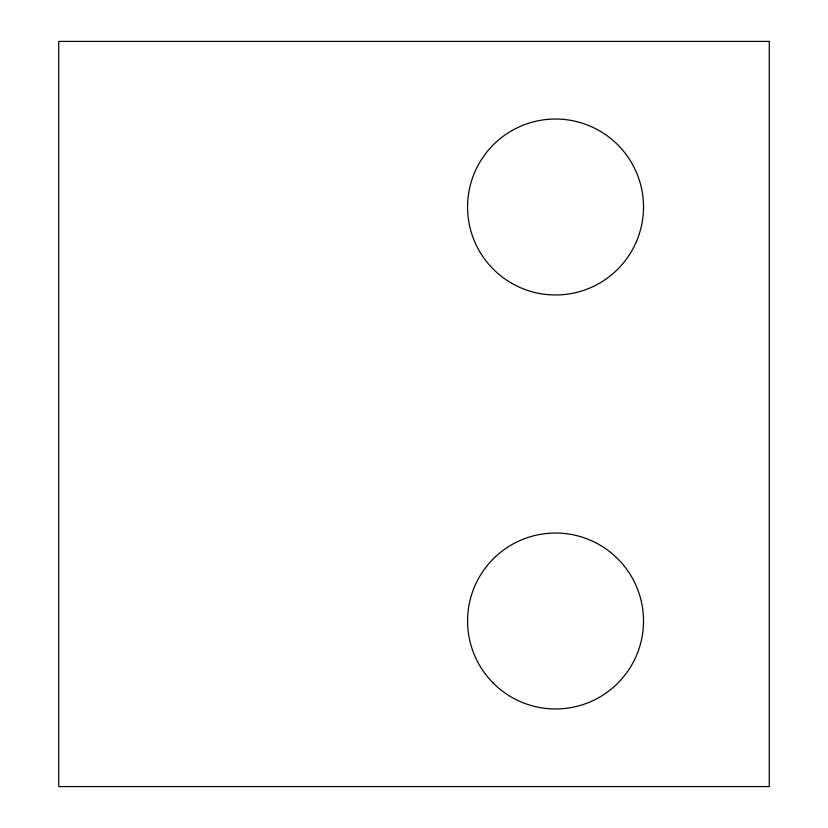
<?xml version="1.0" encoding="UTF-8"?>
<svg xmlns="http://www.w3.org/2000/svg" width="828" height="828" viewBox="0 0 828 828"><rect width="100%" height="100%" fill="white"/><g stroke="black" fill="none" stroke-linecap="round" stroke-linejoin="round"><path stroke-width="1.24" d="M769.264 41.4L58.736 41.4L58.736 786.6L769.264 786.6L769.264 41.4M493.333 683.203A87.975 87.975 0 0 0 640.52 643.77A87.975 87.975 0 0 0 532.777 536.026A87.975 87.975 0 0 0 493.333 683.203M511.549 283.186A87.975 87.975 0 0 0 643.511 207A87.975 87.975 0 0 0 511.549 130.814A87.975 87.975 0 0 0 511.549 283.186"/></g></svg>
